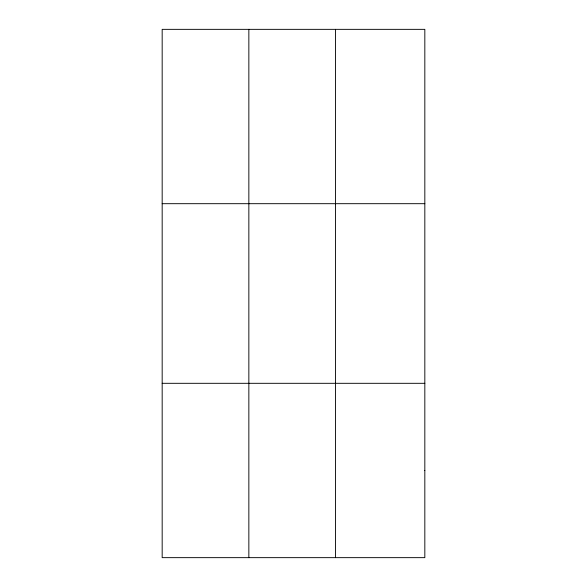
<?xml version="1.0" encoding="UTF-8"?>
<svg xmlns="http://www.w3.org/2000/svg" width="587" height="587" viewBox="0 0 587 587"><rect width="100%" height="100%" fill="white"/><g stroke="black" fill="none" stroke-linecap="round" stroke-linejoin="round"><path stroke-width="0.88" d="M248.851 29.35L248.851 557.65M335.522 29.35L335.522 557.65M162.173 203.689L424.827 203.689M162.173 383.311L424.827 383.311M424.827 470.481L424.827 557.65L162.173 557.65L162.173 29.35L424.827 29.35L424.827 470.481"/></g></svg>
